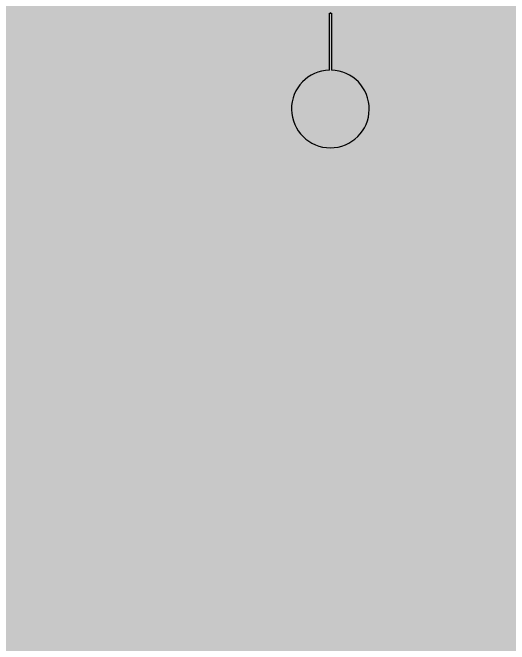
# Model space of a CAD drawing. Header units: inches. Extents: x 0 to 114300, y 0 to 114300.
# Drawn here: x 30996 to 33488, y 35428 to 38594 of the extents above; entities that cross this region are included whole.
import ezdxf

# ---------------------------------------------------------------- set-up
doc = ezdxf.new("R2010")
doc.units = ezdxf.units.IN
doc.header["$MEASUREMENT"] = 0

msp = doc.modelspace()

# ---------------------------------------------------------------- hatches: boundary and pattern name
h = msp.add_hatch()
h.set_pattern_fill('ANSI31', color=256, scale=100)
h.set_pattern_definition([(45, (-3636.992, -6350), (-8.8388348, 8.8388348), [])])
h.paths.add_polyline_path([(114300, 0), (0, 0), (0, 114300), (114300, 114300)])
edge = h.paths.add_edge_path(flags=16)
edge.add_arc((57150, 57150), 50800, 288.35844, 529.79531, ccw=False)
edge.add_line((73150, 8935.5), (41150, 8935.5))
edge.add_arc((57150, 57150), 50800, 190.20469, 251.64156, ccw=False)
edge.add_arc((57150, 57150), 50800, 169.79531, 190.20469, ccw=False)

# ---------------------------------------------------------------- linework, layer by layer
for p, q in [((32591.9, 38593.5), (32588.9, 38593.5)), ((32588.9, 38593.5), (32588.9, 38590.5)), ((32591.9, 38590.5), (32591.9, 38593.5))]:
    msp.add_line(p, q)
for points in [[(32585.4, 38306.1), (32585.4, 38590.5), (32588.9, 38590.5)], [(32591.9, 38590.5), (32595.4, 38590.5), (32595.4, 38306.1)]]:
    msp.add_lwpolyline(points)
msp.add_arc((32590.4, 38111.2), 195, 91.4693, 88.5307)

doc.saveas('drawing.dxf')
